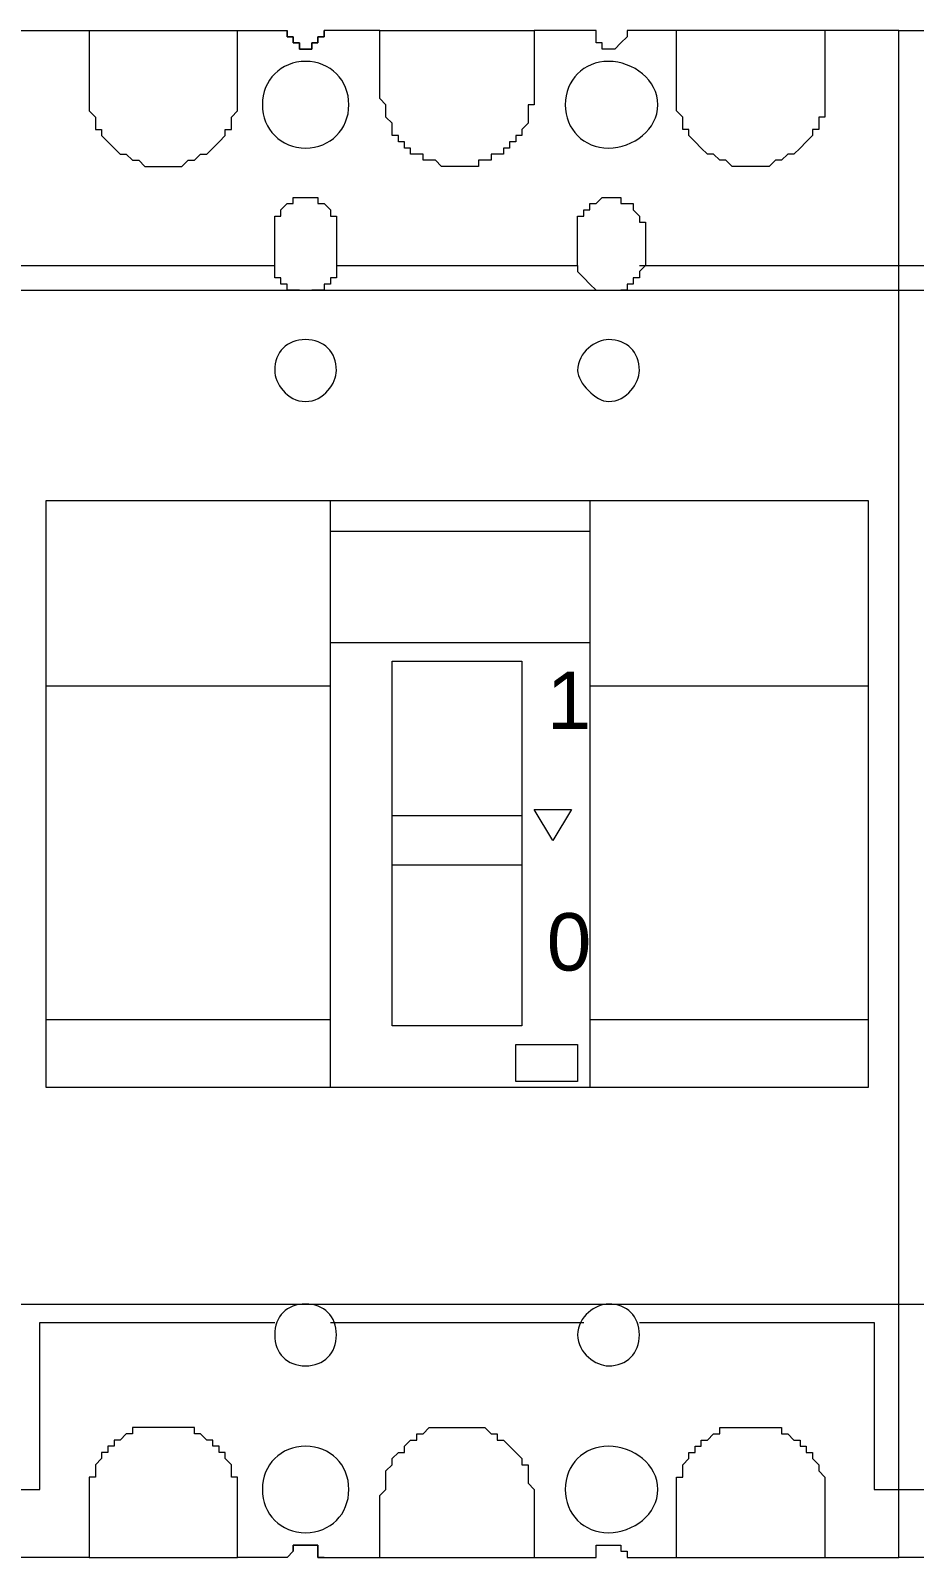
# Model space of a CAD drawing. Header units: millimetres. Extents: x 1004 to 59588, y 686 to 38112.
# Drawn here: x 17491.7 to 17575.8, y 2545.8 to 2691 of the extents above; entities that cross this region are included whole.
import ezdxf

# ---------------------------------------------------------------- set-up
doc = ezdxf.new("R2010")
doc.units = ezdxf.units.MM
doc.layers.add('PDF14_Geometry', color=7, linetype='Continuous')
doc.layers.add('PDF14_Text', color=7, linetype='Continuous')
doc.styles.add('PDF Arial', font='arial.ttf')

msp = doc.modelspace()

# ---------------------------------------------------------------- linework, layer by layer
at = {"layer": 'PDF14_Geometry', "lineweight": 0}
for points in [[(17490.26, 2691.05), (17497.32, 2691.05), (17497.32, 2690.46), (17497.32, 2689.87), (17497.32, 2689.28), (17497.32, 2688.7), (17497.32, 2688.11), (17497.32, 2687.52), (17497.32, 2686.93), (17497.32, 2686.34), (17497.32, 2685.75), (17497.32, 2685.17), (17497.32, 2684.58), (17497.32, 2683.99), (17497.32, 2683.4), (17497.9, 2682.81), (17497.9, 2682.23), (17497.9, 2681.64), (17498.49, 2681.64), (17498.49, 2681.05), (17499.08, 2680.46), (17499.67, 2679.87), (17500.26, 2679.28), (17500.84, 2679.28), (17501.43, 2678.7), (17502.02, 2678.7), (17502.61, 2678.11), (17503.2, 2678.11), (17503.79, 2678.11), (17504.37, 2678.11), (17504.96, 2678.11), (17505.55, 2678.11), (17506.14, 2678.11), (17506.73, 2678.7), (17507.32, 2678.7), (17507.9, 2679.28), (17508.49, 2679.28), (17509.08, 2679.87), (17509.67, 2680.46), (17510.26, 2681.05), (17510.26, 2681.64), (17510.84, 2681.64), (17510.84, 2682.23), (17510.84, 2682.81), (17511.43, 2683.4), (17511.43, 2683.99), (17511.43, 2684.58), (17511.43, 2685.17), (17511.43, 2685.75), (17511.43, 2686.34), (17511.43, 2686.93), (17511.43, 2687.52), (17511.43, 2688.11), (17511.43, 2688.7), (17511.43, 2689.28), (17511.43, 2689.87), (17511.43, 2690.46), (17511.43, 2691.05), (17516.14, 2691.05), (17516.14, 2690.46), (17516.73, 2690.46), (17516.73, 2689.87), (17517.32, 2689.87), (17517.32, 2689.28), (17517.9, 2689.28), (17518.49, 2689.28), (17518.49, 2689.87), (17519.08, 2689.87), (17519.08, 2690.46), (17519.67, 2690.46), (17519.67, 2691.05)], [(17497.32, 2691.05), (17497.32, 2691.05)], [(17497.32, 2691.05), (17497.32, 2691.05)], [(17497.32, 2691.05), (17497.32, 2691.05)], [(17497.32, 2691.05), (17511.43, 2691.05)], [(17511.43, 2691.05), (17511.43, 2691.05)], [(17511.43, 2691.05), (17511.43, 2691.05)], [(17511.43, 2691.05), (17511.43, 2691.05)], [(17549.67, 2668.7), (17574.37, 2668.7), (17574.37, 2691.05), (17567.32, 2691.05), (17553.2, 2691.05), (17548.49, 2691.05), (17548.49, 2690.46), (17547.9, 2689.87), (17547.32, 2689.28), (17546.73, 2689.28), (17546.14, 2689.28), (17546.14, 2689.87), (17545.55, 2689.87), (17545.55, 2690.46), (17545.55, 2691.05), (17539.67, 2691.05), (17539.67, 2690.46), (17539.67, 2689.87), (17539.67, 2689.28), (17539.67, 2688.7), (17539.67, 2688.11), (17539.67, 2687.52), (17539.67, 2686.93), (17539.67, 2686.34), (17539.67, 2685.75), (17539.67, 2685.17), (17539.67, 2684.58), (17539.67, 2683.99), (17539.08, 2683.99), (17539.08, 2683.4), (17539.08, 2682.81), (17539.08, 2682.23), (17538.49, 2681.64), (17538.49, 2681.05), (17537.9, 2681.05), (17537.9, 2680.46), (17537.32, 2680.46), (17537.32, 2679.87), (17536.73, 2679.87), (17536.73, 2679.28), (17536.14, 2679.28), (17535.55, 2679.28), (17535.55, 2678.7), (17534.96, 2678.7), (17534.37, 2678.7), (17534.37, 2678.11), (17533.79, 2678.11), (17533.2, 2678.11), (17532.61, 2678.11), (17532.02, 2678.11), (17531.43, 2678.11), (17530.84, 2678.11), (17530.26, 2678.7), (17529.67, 2678.7), (17529.08, 2678.7), (17529.08, 2679.28), (17528.49, 2679.28), (17527.9, 2679.28), (17527.9, 2679.87), (17527.32, 2679.87), (17527.32, 2680.46), (17526.73, 2680.46), (17526.73, 2681.05), (17526.14, 2681.05), (17526.14, 2681.64), (17526.14, 2682.23), (17525.55, 2682.81), (17525.55, 2683.4), (17525.55, 2683.99), (17524.96, 2684.58), (17524.96, 2685.17), (17524.96, 2685.75), (17524.96, 2686.34), (17524.96, 2686.93), (17524.96, 2687.52), (17524.96, 2688.11), (17524.96, 2688.7), (17524.96, 2689.28), (17524.96, 2689.87), (17524.96, 2690.46), (17524.96, 2691.05), (17519.67, 2691.05), (17519.67, 2690.46), (17519.08, 2690.46), (17519.08, 2689.87), (17518.49, 2689.87), (17518.49, 2689.28), (17517.9, 2689.28), (17517.32, 2689.28), (17517.32, 2689.87), (17516.73, 2689.87), (17516.73, 2690.46), (17516.14, 2690.46), (17516.14, 2691.05)], [(17516.14, 2691.05), (17516.14, 2691.05)], [(17516.14, 2691.05), (17516.14, 2691.05)], [(17519.67, 2691.05), (17519.67, 2691.05)], [(17519.67, 2691.05), (17519.67, 2691.05)], [(17524.96, 2691.05), (17524.96, 2691.05)], [(17524.96, 2691.05), (17524.96, 2691.05)], [(17524.96, 2691.05), (17524.96, 2691.05)], [(17524.96, 2691.05), (17539.67, 2691.05)], [(17539.67, 2691.05), (17539.67, 2691.05)], [(17539.67, 2691.05), (17539.67, 2691.05)], [(17539.67, 2691.05), (17539.67, 2691.05)], [(17548.49, 2691.05), (17548.49, 2690.46), (17547.9, 2689.87), (17547.32, 2689.28), (17546.73, 2689.28), (17546.14, 2689.28), (17546.14, 2689.87), (17545.55, 2689.87), (17545.55, 2690.46), (17545.55, 2691.05)], [(17545.55, 2691.05), (17545.55, 2691.05)], [(17545.55, 2691.05), (17545.55, 2691.05)], [(17548.49, 2691.05), (17548.49, 2691.05)], [(17548.49, 2691.05), (17548.49, 2691.05)], [(17549.67, 2568.11), (17572.02, 2568.11), (17572.02, 2552.23), (17574.37, 2552.23), (17574.37, 2668.7), (17574.37, 2691.05), (17580.84, 2691.05)], [(17567.32, 2691.05), (17567.32, 2690.46), (17567.32, 2689.87), (17567.32, 2689.28), (17567.32, 2688.7), (17567.32, 2688.11), (17567.32, 2687.52), (17567.32, 2686.93), (17567.32, 2686.34), (17567.32, 2685.75), (17567.32, 2685.17), (17567.32, 2684.58), (17567.32, 2683.99), (17567.32, 2683.4), (17567.32, 2682.81), (17566.73, 2682.81), (17566.73, 2682.23), (17566.73, 2681.64), (17566.14, 2681.64), (17566.14, 2681.05), (17565.55, 2680.46), (17564.96, 2679.87), (17564.37, 2679.28), (17563.79, 2679.28), (17563.2, 2678.7), (17562.61, 2678.7), (17562.02, 2678.11), (17561.43, 2678.11), (17560.84, 2678.11), (17560.26, 2678.11), (17559.67, 2678.11), (17559.08, 2678.11), (17558.49, 2678.11), (17557.9, 2678.7), (17557.32, 2678.7), (17556.73, 2679.28), (17556.14, 2679.28), (17555.55, 2679.87), (17554.96, 2680.46), (17554.37, 2681.05), (17554.37, 2681.64), (17553.79, 2681.64), (17553.79, 2682.23), (17553.79, 2682.81), (17553.2, 2683.4), (17553.2, 2683.99), (17553.2, 2684.58), (17553.2, 2685.17), (17553.2, 2685.75), (17553.2, 2686.34), (17553.2, 2686.93), (17553.2, 2687.52), (17553.2, 2688.11), (17553.2, 2688.7), (17553.2, 2689.28), (17553.2, 2689.87), (17553.2, 2690.46), (17553.2, 2691.05)], [(17553.2, 2691.05), (17553.2, 2691.05)], [(17553.2, 2691.05), (17553.2, 2691.05)], [(17553.2, 2691.05), (17553.2, 2691.05)], [(17567.32, 2691.05), (17567.32, 2691.05)], [(17567.32, 2691.05), (17567.32, 2691.05)], [(17567.32, 2691.05), (17567.32, 2691.05)], [(17497.32, 2690.46), (17497.32, 2690.46)], [(17497.32, 2690.46), (17497.32, 2690.46)], [(17497.32, 2690.46), (17497.32, 2690.46)], [(17497.32, 2689.87), (17497.32, 2689.87)], [(17497.32, 2689.87), (17497.32, 2689.87)], [(17511.43, 2690.46), (17511.43, 2690.46)], [(17511.43, 2690.46), (17511.43, 2690.46)], [(17511.43, 2690.46), (17511.43, 2690.46)], [(17511.43, 2689.87), (17511.43, 2689.87)], [(17511.43, 2689.87), (17511.43, 2689.87)], [(17516.14, 2690.46), (17516.14, 2690.46)], [(17516.14, 2690.46), (17516.14, 2690.46)], [(17516.73, 2690.46), (17516.73, 2690.46)], [(17516.73, 2690.46), (17516.73, 2690.46)], [(17516.73, 2689.87), (17516.73, 2689.87)], [(17516.73, 2689.87), (17516.73, 2689.87)], [(17516.73, 2689.87), (17516.73, 2689.87)], [(17516.73, 2689.87), (17516.73, 2689.87)], [(17516.73, 2689.87), (17516.73, 2689.87)], [(17516.73, 2689.87), (17516.73, 2689.87)], [(17519.08, 2690.46), (17519.08, 2690.46)], [(17519.08, 2690.46), (17519.08, 2690.46)], [(17519.08, 2690.46), (17519.08, 2690.46)], [(17519.08, 2690.46), (17519.08, 2690.46)], [(17519.08, 2689.87), (17519.08, 2689.87)], [(17519.08, 2689.87), (17519.08, 2689.87)], [(17519.08, 2689.87), (17519.08, 2689.87)], [(17519.08, 2689.87), (17519.08, 2689.87)], [(17519.08, 2689.87), (17519.08, 2689.87)], [(17519.08, 2689.87), (17519.08, 2689.87)], [(17524.96, 2690.46), (17524.96, 2690.46)], [(17524.96, 2690.46), (17524.96, 2690.46)], [(17524.96, 2690.46), (17524.96, 2690.46)], [(17524.96, 2689.87), (17524.96, 2689.87)], [(17524.96, 2689.87), (17524.96, 2689.87)], [(17539.67, 2690.46), (17539.67, 2690.46)], [(17539.67, 2690.46), (17539.67, 2690.46)], [(17539.67, 2690.46), (17539.67, 2690.46)], [(17539.67, 2689.87), (17539.67, 2689.87)], [(17539.67, 2689.87), (17539.67, 2689.87)], [(17545.55, 2690.46), (17545.55, 2690.46)], [(17545.55, 2690.46), (17545.55, 2690.46)], [(17545.55, 2690.46), (17545.55, 2690.46)], [(17545.55, 2690.46), (17545.55, 2690.46)], [(17545.55, 2690.46), (17545.55, 2690.46)], [(17545.55, 2690.46), (17545.55, 2690.46)], [(17545.55, 2689.87), (17545.55, 2689.87)], [(17545.55, 2689.87), (17545.55, 2689.87)], [(17545.55, 2689.87), (17545.55, 2689.87)], [(17545.55, 2689.87), (17545.55, 2689.87)], [(17546.14, 2689.87), (17546.14, 2689.87)], [(17546.14, 2689.87), (17546.14, 2689.87)], [(17547.9, 2689.87), (17547.9, 2689.87)], [(17547.9, 2689.87), (17547.9, 2689.87)], [(17547.9, 2689.87), (17547.9, 2689.87)], [(17547.9, 2689.87), (17547.9, 2689.87)], [(17547.9, 2689.87), (17547.9, 2689.87)], [(17547.9, 2689.87), (17547.9, 2689.87)], [(17547.9, 2689.87), (17547.9, 2689.87)], [(17547.9, 2689.87), (17547.9, 2689.87)], [(17548.49, 2690.46), (17548.49, 2690.46)], [(17548.49, 2690.46), (17548.49, 2690.46)], [(17548.49, 2690.46), (17548.49, 2690.46)], [(17548.49, 2690.46), (17548.49, 2690.46)], [(17548.49, 2690.46), (17548.49, 2690.46)], [(17548.49, 2690.46), (17548.49, 2690.46)], [(17553.2, 2690.46), (17553.2, 2690.46)], [(17553.2, 2690.46), (17553.2, 2690.46)], [(17553.2, 2690.46), (17553.2, 2690.46)], [(17553.2, 2689.87), (17553.2, 2689.87)], [(17553.2, 2689.87), (17553.2, 2689.87)], [(17567.32, 2690.46), (17567.32, 2690.46)], [(17567.32, 2690.46), (17567.32, 2690.46)], [(17567.32, 2690.46), (17567.32, 2690.46)], [(17567.32, 2689.87), (17567.32, 2689.87)], [(17567.32, 2689.87), (17567.32, 2689.87)], [(17517.32, 2689.28), (17517.32, 2689.28)], [(17517.32, 2689.28), (17517.32, 2689.28)], [(17517.32, 2689.28), (17517.32, 2689.28)], [(17517.32, 2689.28), (17517.32, 2689.28)], [(17517.32, 2689.28), (17517.32, 2689.28)], [(17517.32, 2689.28), (17517.32, 2689.28)], [(17517.9, 2689.28), (17517.9, 2689.28)], [(17517.9, 2689.28), (17517.9, 2689.28)], [(17517.9, 2689.28), (17517.9, 2689.28)], [(17517.9, 2689.28), (17517.9, 2689.28)], [(17518.49, 2689.28), (17518.49, 2689.28)], [(17518.49, 2689.28), (17518.49, 2689.28)], [(17518.49, 2689.28), (17518.49, 2689.28)], [(17518.49, 2689.28), (17518.49, 2689.28)], [(17518.49, 2689.28), (17518.49, 2689.28)], [(17518.49, 2689.28), (17518.49, 2689.28)], [(17546.14, 2689.28), (17546.14, 2689.28)], [(17546.14, 2689.28), (17546.14, 2689.28)], [(17546.14, 2689.28), (17546.14, 2689.28)], [(17546.14, 2689.28), (17546.14, 2689.28)], [(17546.73, 2689.28), (17546.73, 2689.28)], [(17546.73, 2689.28), (17546.73, 2689.28)], [(17546.73, 2689.28), (17546.73, 2689.28)], [(17546.73, 2689.28), (17546.73, 2689.28)], [(17547.32, 2689.28), (17547.32, 2689.28)], [(17547.32, 2689.28), (17547.32, 2689.28)], [(17547.32, 2689.28), (17547.32, 2689.28)], [(17547.32, 2689.28), (17547.32, 2689.28)], [(17547.32, 2689.28), (17547.32, 2689.28)], [(17547.32, 2689.28), (17547.32, 2689.28)], [(17547.32, 2689.28), (17547.32, 2689.28)], [(17547.32, 2689.28), (17547.32, 2689.28)], [(17497.32, 2686.34), (17497.32, 2686.34)], [(17497.32, 2686.34), (17497.32, 2686.34)], [(17497.32, 2685.75), (17497.32, 2685.75)], [(17497.32, 2685.75), (17497.32, 2685.75)], [(17497.32, 2685.75), (17497.32, 2685.75)], [(17497.32, 2685.75), (17497.32, 2685.75)], [(17497.32, 2685.17), (17497.32, 2685.17)], [(17497.32, 2685.17), (17497.32, 2685.17)], [(17497.32, 2685.17), (17497.32, 2685.17)], [(17511.43, 2686.34), (17511.43, 2686.34)], [(17511.43, 2686.34), (17511.43, 2686.34)], [(17511.43, 2685.75), (17511.43, 2685.75)], [(17511.43, 2685.75), (17511.43, 2685.75)], [(17511.43, 2685.75), (17511.43, 2685.75)], [(17511.43, 2685.75), (17511.43, 2685.75)], [(17511.43, 2685.17), (17511.43, 2685.17)], [(17511.43, 2685.17), (17511.43, 2685.17)], [(17511.43, 2685.17), (17511.43, 2685.17)], [(17524.96, 2686.34), (17524.96, 2686.34)], [(17524.96, 2686.34), (17524.96, 2686.34)], [(17524.96, 2685.75), (17524.96, 2685.75)], [(17524.96, 2685.75), (17524.96, 2685.75)], [(17524.96, 2685.75), (17524.96, 2685.75)], [(17524.96, 2685.75), (17524.96, 2685.75)], [(17524.96, 2685.17), (17524.96, 2685.17)], [(17524.96, 2685.17), (17524.96, 2685.17)], [(17524.96, 2685.17), (17524.96, 2685.17)], [(17539.67, 2686.34), (17539.67, 2686.34)], [(17539.67, 2686.34), (17539.67, 2686.34)], [(17539.67, 2685.75), (17539.67, 2685.75)], [(17539.67, 2685.75), (17539.67, 2685.75)], [(17539.67, 2685.75), (17539.67, 2685.75)], [(17539.67, 2685.75), (17539.67, 2685.75)], [(17539.67, 2685.17), (17539.67, 2685.17)], [(17539.67, 2685.17), (17539.67, 2685.17)], [(17539.67, 2685.17), (17539.67, 2685.17)], [(17553.2, 2686.34), (17553.2, 2686.34)], [(17553.2, 2686.34), (17553.2, 2686.34)], [(17553.2, 2685.75), (17553.2, 2685.75)], [(17553.2, 2685.75), (17553.2, 2685.75)], [(17553.2, 2685.75), (17553.2, 2685.75)], [(17553.2, 2685.75), (17553.2, 2685.75)], [(17553.2, 2685.17), (17553.2, 2685.17)], [(17553.2, 2685.17), (17553.2, 2685.17)], [(17553.2, 2685.17), (17553.2, 2685.17)], [(17567.32, 2686.34), (17567.32, 2686.34)], [(17567.32, 2686.34), (17567.32, 2686.34)], [(17567.32, 2685.75), (17567.32, 2685.75)], [(17567.32, 2685.75), (17567.32, 2685.75)], [(17567.32, 2685.75), (17567.32, 2685.75)], [(17567.32, 2685.75), (17567.32, 2685.75)], [(17567.32, 2685.17), (17567.32, 2685.17)], [(17567.32, 2685.17), (17567.32, 2685.17)], [(17567.32, 2685.17), (17567.32, 2685.17)], [(17497.32, 2683.99), (17497.32, 2683.99)], [(17511.43, 2683.99), (17511.43, 2683.99)], [(17525.55, 2683.99), (17525.55, 2683.99)], [(17553.2, 2683.99), (17553.2, 2683.99)], [(17567.32, 2683.99), (17567.32, 2683.99)], [(17497.32, 2683.4), (17497.32, 2683.4)], [(17497.9, 2682.81), (17497.9, 2682.81)], [(17510.84, 2682.81), (17510.84, 2682.81)], [(17511.43, 2683.4), (17511.43, 2683.4)], [(17525.55, 2683.4), (17525.55, 2683.4)], [(17525.55, 2682.81), (17525.55, 2682.81)], [(17539.08, 2683.4), (17539.08, 2683.4)], [(17539.08, 2682.81), (17539.08, 2682.81)], [(17553.2, 2683.4), (17553.2, 2683.4)], [(17553.79, 2682.81), (17553.79, 2682.81)], [(17567.32, 2683.4), (17567.32, 2683.4)], [(17498.49, 2681.05), (17498.49, 2681.05)], [(17510.26, 2681.05), (17510.26, 2681.05)], [(17526.14, 2681.64), (17526.14, 2681.64)], [(17538.49, 2681.64), (17538.49, 2681.64)], [(17554.37, 2681.05), (17554.37, 2681.05)], [(17566.14, 2681.05), (17566.14, 2681.05)], [(17499.08, 2680.46), (17499.08, 2680.46)], [(17499.08, 2680.46), (17499.08, 2680.46)], [(17499.67, 2679.87), (17499.67, 2679.87)], [(17500.26, 2679.28), (17500.26, 2679.28)], [(17500.84, 2679.28), (17500.84, 2679.28)], [(17507.9, 2679.28), (17507.9, 2679.28)], [(17508.49, 2679.28), (17508.49, 2679.28)], [(17509.08, 2679.87), (17509.08, 2679.87)], [(17509.67, 2680.46), (17509.67, 2680.46)], [(17509.67, 2680.46), (17509.67, 2680.46)], [(17527.32, 2680.46), (17527.32, 2680.46)], [(17528.49, 2679.28), (17528.49, 2679.28)], [(17536.14, 2679.28), (17536.14, 2679.28)], [(17537.9, 2680.46), (17537.9, 2680.46)], [(17554.96, 2680.46), (17554.96, 2680.46)], [(17554.96, 2680.46), (17554.96, 2680.46)], [(17555.55, 2679.87), (17555.55, 2679.87)], [(17556.14, 2679.28), (17556.14, 2679.28)], [(17556.73, 2679.28), (17556.73, 2679.28)], [(17563.79, 2679.28), (17563.79, 2679.28)], [(17564.37, 2679.28), (17564.37, 2679.28)], [(17564.96, 2679.87), (17564.96, 2679.87)], [(17565.55, 2680.46), (17565.55, 2680.46)], [(17565.55, 2680.46), (17565.55, 2680.46)], [(17501.43, 2678.7), (17501.43, 2678.7)], [(17502.02, 2678.7), (17502.02, 2678.7)], [(17503.2, 2678.11), (17503.2, 2678.11)], [(17503.79, 2678.11), (17503.79, 2678.11)], [(17504.96, 2678.11), (17504.96, 2678.11)], [(17506.14, 2678.11), (17506.14, 2678.11)], [(17506.73, 2678.7), (17506.73, 2678.7)], [(17507.32, 2678.7), (17507.32, 2678.7)], [(17529.67, 2678.7), (17529.67, 2678.7)], [(17530.84, 2678.11), (17530.84, 2678.11)], [(17531.43, 2678.11), (17531.43, 2678.11)], [(17532.61, 2678.11), (17532.61, 2678.11)], [(17533.2, 2678.11), (17533.2, 2678.11)], [(17534.96, 2678.7), (17534.96, 2678.7)], [(17557.32, 2678.7), (17557.32, 2678.7)], [(17557.9, 2678.7), (17557.9, 2678.7)], [(17559.08, 2678.11), (17559.08, 2678.11)], [(17559.67, 2678.11), (17559.67, 2678.11)], [(17560.84, 2678.11), (17560.84, 2678.11)], [(17562.02, 2678.11), (17562.02, 2678.11)], [(17562.61, 2678.7), (17562.61, 2678.7)], [(17563.2, 2678.7), (17563.2, 2678.7)], [(17490.26, 2666.34), (17517.32, 2666.34), (17516.73, 2666.34), (17516.14, 2666.34), (17516.14, 2666.93), (17515.55, 2666.93), (17515.55, 2667.52), (17514.96, 2667.52), (17514.96, 2668.11), (17514.96, 2668.7), (17514.96, 2669.28), (17514.96, 2669.87), (17514.96, 2670.46), (17514.96, 2671.05), (17514.96, 2671.64), (17514.96, 2672.23), (17514.96, 2672.81), (17514.96, 2673.4), (17515.55, 2673.4), (17515.55, 2673.99), (17516.14, 2674.58), (17516.73, 2674.58), (17516.73, 2675.17), (17517.32, 2675.17), (17517.9, 2675.17), (17518.49, 2675.17), (17519.08, 2675.17), (17519.08, 2674.58), (17519.67, 2674.58), (17520.26, 2673.99), (17520.26, 2673.4), (17520.84, 2673.4), (17520.84, 2672.81), (17520.84, 2672.23), (17520.84, 2671.64), (17520.84, 2671.05), (17520.84, 2670.46), (17520.84, 2669.87), (17520.84, 2669.28), (17520.84, 2668.7), (17543.79, 2668.7), (17543.79, 2668.11), (17544.37, 2667.52), (17544.96, 2666.93), (17545.55, 2666.34), (17546.14, 2666.34)], [(17517.32, 2675.17), (17517.32, 2675.17)], [(17518.49, 2675.17), (17518.49, 2675.17)], [(17543.79, 2668.7), (17543.79, 2669.28), (17543.79, 2669.87), (17543.79, 2670.46), (17543.79, 2671.05), (17543.79, 2671.64), (17543.79, 2672.23), (17543.79, 2672.81), (17543.79, 2673.4), (17544.37, 2673.4), (17544.37, 2673.99), (17544.96, 2673.99), (17544.96, 2674.58), (17545.55, 2674.58), (17546.14, 2675.17), (17546.73, 2675.17), (17547.32, 2675.17), (17547.9, 2675.17), (17547.9, 2674.58), (17548.49, 2674.58), (17549.08, 2674.58), (17549.08, 2673.99), (17549.67, 2673.4), (17549.67, 2672.81), (17550.26, 2672.81), (17550.26, 2672.23), (17550.26, 2671.64), (17550.26, 2671.05), (17550.26, 2670.46), (17550.26, 2669.87), (17550.26, 2669.28), (17550.26, 2668.7), (17549.67, 2668.11), (17549.67, 2667.52), (17549.08, 2667.52), (17549.08, 2666.93), (17548.49, 2666.93), (17548.49, 2666.34), (17547.9, 2666.34), (17574.37, 2666.34), (17600.84, 2666.34)], [(17546.14, 2675.17), (17546.14, 2675.17)], [(17546.73, 2675.17), (17546.73, 2675.17)], [(17547.32, 2675.17), (17547.32, 2675.17)], [(17515.55, 2673.99), (17515.55, 2673.99)], [(17516.14, 2674.58), (17516.14, 2674.58)], [(17516.14, 2674.58), (17516.14, 2674.58)], [(17519.67, 2674.58), (17519.67, 2674.58)], [(17519.67, 2674.58), (17519.67, 2674.58)], [(17520.26, 2673.99), (17520.26, 2673.99)], [(17544.96, 2674.58), (17544.96, 2674.58)], [(17545.55, 2674.58), (17545.55, 2674.58)], [(17548.49, 2674.58), (17548.49, 2674.58)], [(17549.08, 2673.99), (17549.08, 2673.99)], [(17514.96, 2673.4), (17514.96, 2673.4)], [(17514.96, 2672.81), (17514.96, 2672.81)], [(17520.84, 2673.4), (17520.84, 2673.4)], [(17520.84, 2672.81), (17520.84, 2672.81)], [(17543.79, 2672.81), (17543.79, 2672.81)], [(17544.37, 2673.4), (17544.37, 2673.4)], [(17549.67, 2673.4), (17549.67, 2673.4)], [(17549.67, 2673.4), (17549.67, 2673.4)], [(17514.96, 2671.64), (17514.96, 2671.64)], [(17514.96, 2671.64), (17514.96, 2671.64)], [(17514.96, 2671.64), (17514.96, 2671.64)], [(17514.96, 2671.64), (17514.96, 2671.64)], [(17514.96, 2671.64), (17514.96, 2671.64)], [(17514.96, 2671.64), (17514.96, 2671.64)], [(17514.96, 2671.05), (17514.96, 2671.05)], [(17520.84, 2671.64), (17520.84, 2671.64)], [(17520.84, 2671.64), (17520.84, 2671.64)], [(17520.84, 2671.64), (17520.84, 2671.64)], [(17520.84, 2671.64), (17520.84, 2671.64)], [(17520.84, 2671.64), (17520.84, 2671.64)], [(17520.84, 2671.64), (17520.84, 2671.64)], [(17520.84, 2671.05), (17520.84, 2671.05)], [(17543.79, 2671.64), (17543.79, 2671.64)], [(17543.79, 2671.64), (17543.79, 2671.64)], [(17543.79, 2671.64), (17543.79, 2671.64)], [(17543.79, 2671.64), (17543.79, 2671.64)], [(17543.79, 2671.64), (17543.79, 2671.64)], [(17543.79, 2671.64), (17543.79, 2671.64)], [(17543.79, 2671.05), (17543.79, 2671.05)], [(17550.26, 2671.64), (17550.26, 2671.64)], [(17550.26, 2671.64), (17550.26, 2671.64)], [(17550.26, 2671.64), (17550.26, 2671.64)], [(17550.26, 2671.64), (17550.26, 2671.64)], [(17550.26, 2671.64), (17550.26, 2671.64)], [(17550.26, 2671.64), (17550.26, 2671.64)], [(17550.26, 2671.05), (17550.26, 2671.05)], [(17514.96, 2669.87), (17514.96, 2669.87)], [(17514.96, 2669.87), (17514.96, 2669.87)], [(17514.96, 2669.28), (17514.96, 2669.28)], [(17514.96, 2669.28), (17514.96, 2669.28)], [(17514.96, 2669.28), (17514.96, 2669.28)], [(17514.96, 2669.28), (17514.96, 2669.28)], [(17514.96, 2669.28), (17514.96, 2669.28)], [(17520.84, 2669.87), (17520.84, 2669.87)], [(17520.84, 2669.87), (17520.84, 2669.87)], [(17520.84, 2669.28), (17520.84, 2669.28)], [(17520.84, 2669.28), (17520.84, 2669.28)], [(17520.84, 2669.28), (17520.84, 2669.28)], [(17520.84, 2669.28), (17520.84, 2669.28)], [(17520.84, 2669.28), (17520.84, 2669.28)], [(17543.79, 2669.87), (17543.79, 2669.87)], [(17543.79, 2669.87), (17543.79, 2669.87)], [(17543.79, 2669.28), (17543.79, 2669.28)], [(17543.79, 2669.28), (17543.79, 2669.28)], [(17543.79, 2669.28), (17543.79, 2669.28)], [(17543.79, 2669.28), (17543.79, 2669.28)], [(17543.79, 2669.28), (17543.79, 2669.28)], [(17550.26, 2669.87), (17550.26, 2669.87)], [(17550.26, 2669.87), (17550.26, 2669.87)], [(17550.26, 2669.28), (17550.26, 2669.28)], [(17550.26, 2669.28), (17550.26, 2669.28)], [(17550.26, 2669.28), (17550.26, 2669.28)], [(17550.26, 2669.28), (17550.26, 2669.28)], [(17550.26, 2669.28), (17550.26, 2669.28)], [(17490.26, 2668.7), (17514.96, 2668.7)], [(17514.96, 2668.7), (17514.96, 2668.7)], [(17514.96, 2668.11), (17514.96, 2668.11)], [(17520.84, 2668.7), (17520.84, 2668.11), (17520.84, 2667.52), (17520.26, 2667.52), (17520.26, 2666.93), (17519.67, 2666.93), (17519.67, 2666.34), (17519.08, 2666.34), (17518.49, 2666.34), (17546.14, 2666.34), (17546.73, 2666.34), (17547.32, 2666.34), (17547.9, 2666.34)], [(17520.84, 2668.7), (17520.84, 2668.7)], [(17520.84, 2668.11), (17520.84, 2668.11)], [(17543.79, 2668.7), (17543.79, 2668.7)], [(17543.79, 2668.11), (17543.79, 2668.11)], [(17549.67, 2668.11), (17549.67, 2668.11)], [(17550.26, 2668.7), (17550.26, 2668.7)], [(17580.84, 2545.75), (17574.37, 2545.75), (17574.37, 2552.23), (17574.37, 2668.7), (17598.49, 2668.7)], [(17515.55, 2667.52), (17515.55, 2667.52)], [(17516.14, 2666.93), (17516.14, 2666.93)], [(17516.73, 2666.34), (17516.73, 2666.34)], [(17517.32, 2666.34), (17517.9, 2666.34), (17518.49, 2666.34)], [(17517.32, 2666.34), (17517.32, 2666.34)], [(17518.49, 2666.34), (17518.49, 2666.34)], [(17519.08, 2666.34), (17519.08, 2666.34)], [(17519.67, 2666.93), (17519.67, 2666.93)], [(17520.26, 2667.52), (17520.26, 2667.52)], [(17544.37, 2667.52), (17544.37, 2667.52)], [(17544.37, 2667.52), (17544.37, 2667.52)], [(17544.96, 2666.93), (17544.96, 2666.93)], [(17544.96, 2666.93), (17544.96, 2666.93)], [(17545.55, 2666.34), (17545.55, 2666.34)], [(17546.14, 2666.34), (17546.14, 2666.34)], [(17546.73, 2666.34), (17546.73, 2666.34)], [(17547.32, 2666.34), (17547.32, 2666.34)], [(17547.9, 2666.34), (17547.9, 2666.34)], [(17549.08, 2666.93), (17549.08, 2666.93)], [(17549.67, 2667.52), (17549.67, 2667.52)], [(17520.26, 2590.46), (17520.26, 2646.34), (17544.96, 2646.34), (17544.96, 2590.46)], [(17520.26, 2643.4), (17544.96, 2643.4)], [(17520.26, 2632.81), (17544.96, 2632.81)], [(17493.2, 2628.7), (17520.26, 2628.7)], [(17544.96, 2628.7), (17571.43, 2628.7)], [(17493.2, 2596.93), (17520.26, 2596.93)], [(17544.96, 2596.93), (17571.43, 2596.93)], [(17406.73, 2569.87), (17490.26, 2569.87), (17574.37, 2569.87), (17657.9, 2569.87), (17742.02, 2569.87), (17825.55, 2569.87), (17909.67, 2569.87), (17993.2, 2569.87), (18077.32, 2569.87)], [(17490.26, 2552.23), (17492.61, 2552.23), (17492.61, 2568.11), (17514.96, 2568.11)], [(17520.26, 2568.11), (17544.37, 2568.11)], [(17519.67, 2545.75), (17519.08, 2545.75), (17519.08, 2546.34), (17519.08, 2546.93), (17518.49, 2546.93), (17517.9, 2546.93), (17517.32, 2546.93), (17516.73, 2546.93), (17516.73, 2546.34), (17516.14, 2545.75), (17511.43, 2545.75), (17511.43, 2546.34), (17511.43, 2546.93), (17511.43, 2547.52), (17511.43, 2548.11), (17511.43, 2548.7), (17511.43, 2549.28), (17511.43, 2549.87), (17511.43, 2550.46), (17511.43, 2551.05), (17511.43, 2551.64), (17511.43, 2552.23), (17511.43, 2552.81), (17511.43, 2553.4), (17510.84, 2553.4), (17510.84, 2553.99), (17510.84, 2554.58), (17510.26, 2555.17), (17510.26, 2555.75), (17509.67, 2555.75), (17509.67, 2556.34), (17509.08, 2556.34), (17509.08, 2556.93), (17508.49, 2556.93), (17507.9, 2557.52), (17507.32, 2557.52), (17507.32, 2558.11), (17506.73, 2558.11), (17506.14, 2558.11), (17505.55, 2558.11), (17504.96, 2558.11), (17504.37, 2558.11), (17503.79, 2558.11), (17503.2, 2558.11), (17502.61, 2558.11), (17502.02, 2558.11), (17501.43, 2558.11), (17501.43, 2557.52), (17500.84, 2557.52), (17500.26, 2556.93), (17499.67, 2556.93), (17499.67, 2556.34), (17499.08, 2556.34), (17499.08, 2555.75), (17498.49, 2555.75), (17498.49, 2555.17), (17497.9, 2554.58), (17497.9, 2553.99), (17497.9, 2553.4), (17497.32, 2553.4), (17497.32, 2552.81), (17497.32, 2552.23), (17497.32, 2551.64), (17497.32, 2551.05), (17497.32, 2550.46), (17497.32, 2549.87), (17497.32, 2549.28), (17497.32, 2548.7), (17497.32, 2548.11), (17497.32, 2547.52), (17497.32, 2546.93), (17497.32, 2546.34), (17497.32, 2545.75), (17490.26, 2545.75)], [(17500.84, 2557.52), (17500.84, 2557.52)], [(17502.02, 2558.11), (17502.02, 2558.11)], [(17503.2, 2558.11), (17503.2, 2558.11)], [(17503.79, 2558.11), (17503.79, 2558.11)], [(17504.96, 2558.11), (17504.96, 2558.11)], [(17506.14, 2558.11), (17506.14, 2558.11)], [(17506.73, 2558.11), (17506.73, 2558.11)], [(17507.9, 2557.52), (17507.9, 2557.52)], [(17516.14, 2545.75), (17516.73, 2546.34), (17516.73, 2546.93), (17517.32, 2546.93), (17517.9, 2546.93), (17518.49, 2546.93), (17519.08, 2546.93), (17519.08, 2546.34), (17519.08, 2545.75), (17519.67, 2545.75), (17524.96, 2545.75), (17524.96, 2546.34), (17524.96, 2546.93), (17524.96, 2547.52), (17524.96, 2548.11), (17524.96, 2548.7), (17524.96, 2549.28), (17524.96, 2549.87), (17524.96, 2550.46), (17524.96, 2551.05), (17524.96, 2551.64), (17525.55, 2552.23), (17525.55, 2552.81), (17525.55, 2553.4), (17525.55, 2553.99), (17526.14, 2554.58), (17526.14, 2555.17), (17526.73, 2555.75), (17527.32, 2555.75), (17527.32, 2556.34), (17527.9, 2556.93), (17528.49, 2556.93), (17528.49, 2557.52), (17529.08, 2557.52), (17529.67, 2558.11), (17530.26, 2558.11), (17530.84, 2558.11), (17531.43, 2558.11), (17532.02, 2558.11), (17532.61, 2558.11), (17533.2, 2558.11), (17533.79, 2558.11), (17534.37, 2558.11), (17534.96, 2558.11), (17535.55, 2557.52), (17536.14, 2557.52), (17536.14, 2556.93), (17536.73, 2556.93), (17537.32, 2556.34), (17537.9, 2555.75), (17538.49, 2555.17), (17538.49, 2554.58), (17539.08, 2554.58), (17539.08, 2553.99), (17539.08, 2553.4), (17539.08, 2552.81), (17539.67, 2552.23), (17539.67, 2551.64), (17539.67, 2551.05), (17539.67, 2550.46), (17539.67, 2549.87), (17539.67, 2549.28), (17539.67, 2548.7), (17539.67, 2548.11), (17539.67, 2547.52), (17539.67, 2546.93), (17539.67, 2546.34), (17539.67, 2545.75), (17545.55, 2545.75), (17545.55, 2546.34), (17545.55, 2546.93), (17546.14, 2546.93), (17546.73, 2546.93), (17547.32, 2546.93), (17547.9, 2546.93), (17547.9, 2546.34), (17548.49, 2546.34), (17548.49, 2545.75), (17553.2, 2545.75), (17553.2, 2546.34), (17553.2, 2546.93), (17553.2, 2547.52), (17553.2, 2548.11), (17553.2, 2548.7), (17553.2, 2549.28), (17553.2, 2549.87), (17553.2, 2550.46), (17553.2, 2551.05), (17553.2, 2551.64), (17553.2, 2552.23), (17553.2, 2552.81), (17553.2, 2553.4), (17553.79, 2553.4), (17553.79, 2553.99), (17553.79, 2554.58), (17554.37, 2555.17), (17554.37, 2555.75), (17554.96, 2555.75), (17554.96, 2556.34), (17555.55, 2556.34), (17555.55, 2556.93), (17556.14, 2556.93), (17556.73, 2557.52), (17557.32, 2557.52), (17557.32, 2558.11), (17557.9, 2558.11), (17558.49, 2558.11), (17559.08, 2558.11), (17559.67, 2558.11), (17560.26, 2558.11), (17560.84, 2558.11), (17561.43, 2558.11), (17562.02, 2558.11), (17562.61, 2558.11), (17563.2, 2558.11), (17563.2, 2557.52), (17563.79, 2557.52), (17564.37, 2556.93), (17564.96, 2556.93), (17564.96, 2556.34), (17565.55, 2556.34), (17565.55, 2555.75), (17566.14, 2555.75), (17566.14, 2555.17), (17566.73, 2554.58), (17566.73, 2553.99), (17567.32, 2553.4), (17567.32, 2552.81), (17567.32, 2552.23), (17567.32, 2551.64), (17567.32, 2551.05), (17567.32, 2550.46), (17567.32, 2549.87), (17567.32, 2549.28), (17567.32, 2548.7), (17567.32, 2548.11), (17567.32, 2547.52), (17567.32, 2546.93), (17567.32, 2546.34), (17567.32, 2545.75), (17574.37, 2545.75), (17574.37, 2552.23), (17576.73, 2552.23)], [(17529.08, 2557.52), (17529.08, 2557.52)], [(17529.67, 2558.11), (17529.67, 2558.11)], [(17530.84, 2558.11), (17530.84, 2558.11)], [(17531.43, 2558.11), (17531.43, 2558.11)], [(17532.61, 2558.11), (17532.61, 2558.11)], [(17533.2, 2558.11), (17533.2, 2558.11)], [(17534.37, 2558.11), (17534.37, 2558.11)], [(17534.96, 2558.11), (17534.96, 2558.11)], [(17535.55, 2557.52), (17535.55, 2557.52)], [(17556.73, 2557.52), (17556.73, 2557.52)], [(17557.9, 2558.11), (17557.9, 2558.11)], [(17559.08, 2558.11), (17559.08, 2558.11)], [(17559.67, 2558.11), (17559.67, 2558.11)], [(17560.84, 2558.11), (17560.84, 2558.11)], [(17562.02, 2558.11), (17562.02, 2558.11)], [(17562.61, 2558.11), (17562.61, 2558.11)], [(17563.79, 2557.52), (17563.79, 2557.52)], [(17499.08, 2555.75), (17499.08, 2555.75)], [(17500.26, 2556.93), (17500.26, 2556.93)], [(17508.49, 2556.93), (17508.49, 2556.93)], [(17509.67, 2555.75), (17509.67, 2555.75)], [(17526.73, 2555.75), (17526.73, 2555.75)], [(17527.32, 2556.34), (17527.32, 2556.34)], [(17527.9, 2556.93), (17527.9, 2556.93)], [(17536.73, 2556.93), (17536.73, 2556.93)], [(17537.32, 2556.34), (17537.32, 2556.34)], [(17537.9, 2555.75), (17537.9, 2555.75)], [(17537.9, 2555.75), (17537.9, 2555.75)], [(17554.96, 2555.75), (17554.96, 2555.75)], [(17556.14, 2556.93), (17556.14, 2556.93)], [(17564.37, 2556.93), (17564.37, 2556.93)], [(17565.55, 2555.75), (17565.55, 2555.75)], [(17497.9, 2554.58), (17497.9, 2554.58)], [(17498.49, 2555.17), (17498.49, 2555.17)], [(17510.26, 2555.17), (17510.26, 2555.17)], [(17510.84, 2554.58), (17510.84, 2554.58)], [(17526.14, 2555.17), (17526.14, 2555.17)], [(17526.14, 2554.58), (17526.14, 2554.58)], [(17538.49, 2555.17), (17538.49, 2555.17)], [(17553.79, 2554.58), (17553.79, 2554.58)], [(17554.37, 2555.17), (17554.37, 2555.17)], [(17566.14, 2555.17), (17566.14, 2555.17)], [(17566.73, 2554.58), (17566.73, 2554.58)], [(17525.55, 2553.4), (17525.55, 2553.4)], [(17539.08, 2553.4), (17539.08, 2553.4)], [(17567.32, 2553.4), (17567.32, 2553.4)], [(17497.32, 2552.81), (17497.32, 2552.81)], [(17497.32, 2551.64), (17497.32, 2551.64)], [(17511.43, 2552.81), (17511.43, 2552.81)], [(17511.43, 2551.64), (17511.43, 2551.64)], [(17524.96, 2551.64), (17524.96, 2551.64)], [(17525.55, 2552.81), (17525.55, 2552.81)], [(17539.08, 2552.81), (17539.08, 2552.81)], [(17539.67, 2551.64), (17539.67, 2551.64)], [(17553.2, 2552.81), (17553.2, 2552.81)], [(17553.2, 2551.64), (17553.2, 2551.64)], [(17567.32, 2552.81), (17567.32, 2552.81)], [(17567.32, 2551.64), (17567.32, 2551.64)], [(17497.32, 2551.05), (17497.32, 2551.05)], [(17497.32, 2551.05), (17497.32, 2551.05)], [(17497.32, 2551.05), (17497.32, 2551.05)], [(17497.32, 2551.05), (17497.32, 2551.05)], [(17497.32, 2551.05), (17497.32, 2551.05)], [(17497.32, 2550.46), (17497.32, 2550.46)], [(17497.32, 2550.46), (17497.32, 2550.46)], [(17511.43, 2551.05), (17511.43, 2551.05)], [(17511.43, 2551.05), (17511.43, 2551.05)], [(17511.43, 2551.05), (17511.43, 2551.05)], [(17511.43, 2551.05), (17511.43, 2551.05)], [(17511.43, 2551.05), (17511.43, 2551.05)], [(17511.43, 2550.46), (17511.43, 2550.46)], [(17511.43, 2550.46), (17511.43, 2550.46)], [(17524.96, 2551.05), (17524.96, 2551.05)], [(17524.96, 2551.05), (17524.96, 2551.05)], [(17524.96, 2551.05), (17524.96, 2551.05)], [(17524.96, 2551.05), (17524.96, 2551.05)], [(17524.96, 2551.05), (17524.96, 2551.05)], [(17524.96, 2550.46), (17524.96, 2550.46)], [(17524.96, 2550.46), (17524.96, 2550.46)], [(17539.67, 2551.05), (17539.67, 2551.05)], [(17539.67, 2551.05), (17539.67, 2551.05)], [(17539.67, 2551.05), (17539.67, 2551.05)], [(17539.67, 2551.05), (17539.67, 2551.05)], [(17539.67, 2551.05), (17539.67, 2551.05)], [(17539.67, 2550.46), (17539.67, 2550.46)], [(17539.67, 2550.46), (17539.67, 2550.46)], [(17553.2, 2551.05), (17553.2, 2551.05)], [(17553.2, 2551.05), (17553.2, 2551.05)], [(17553.2, 2551.05), (17553.2, 2551.05)], [(17553.2, 2551.05), (17553.2, 2551.05)], [(17553.2, 2551.05), (17553.2, 2551.05)], [(17553.2, 2550.46), (17553.2, 2550.46)], [(17553.2, 2550.46), (17553.2, 2550.46)], [(17567.32, 2551.05), (17567.32, 2551.05)], [(17567.32, 2551.05), (17567.32, 2551.05)], [(17567.32, 2551.05), (17567.32, 2551.05)], [(17567.32, 2551.05), (17567.32, 2551.05)], [(17567.32, 2551.05), (17567.32, 2551.05)], [(17567.32, 2550.46), (17567.32, 2550.46)], [(17567.32, 2550.46), (17567.32, 2550.46)], [(17497.32, 2549.87), (17497.32, 2549.87)], [(17497.32, 2548.7), (17497.32, 2548.7)], [(17511.43, 2549.87), (17511.43, 2549.87)], [(17524.96, 2549.87), (17524.96, 2549.87)], [(17539.67, 2549.87), (17539.67, 2549.87)], [(17553.2, 2549.87), (17553.2, 2549.87)], [(17567.32, 2549.87), (17567.32, 2549.87)], [(17511.43, 2548.11), (17511.43, 2548.11)], [(17524.96, 2548.11), (17524.96, 2548.11)], [(17539.67, 2548.11), (17539.67, 2548.11)], [(17553.2, 2548.11), (17553.2, 2548.11)], [(17567.32, 2548.11), (17567.32, 2548.11)], [(17497.32, 2546.93), (17497.32, 2546.93)], [(17497.32, 2546.34), (17497.32, 2546.34)], [(17497.32, 2546.34), (17497.32, 2546.34)], [(17497.32, 2545.75), (17497.32, 2545.75)], [(17497.32, 2545.75), (17497.32, 2545.75)], [(17497.32, 2545.75), (17497.32, 2545.75)], [(17497.32, 2545.75), (17497.32, 2545.75)], [(17497.32, 2545.75), (17497.32, 2545.75)], [(17497.32, 2545.75), (17511.43, 2545.75)], [(17511.43, 2546.93), (17511.43, 2546.93)], [(17511.43, 2546.34), (17511.43, 2546.34)], [(17511.43, 2546.34), (17511.43, 2546.34)], [(17511.43, 2545.75), (17511.43, 2545.75)], [(17511.43, 2545.75), (17511.43, 2545.75)], [(17511.43, 2545.75), (17511.43, 2545.75)], [(17511.43, 2545.75), (17511.43, 2545.75)], [(17511.43, 2545.75), (17511.43, 2545.75)], [(17516.14, 2545.75), (17516.14, 2545.75)], [(17516.14, 2545.75), (17516.14, 2545.75)], [(17516.14, 2545.75), (17516.14, 2545.75)], [(17516.14, 2545.75), (17516.14, 2545.75)], [(17516.14, 2545.75), (17516.14, 2545.75)], [(17516.14, 2545.75), (17516.14, 2545.75)], [(17516.73, 2546.93), (17516.73, 2546.93)], [(17516.73, 2546.93), (17516.73, 2546.93)], [(17516.73, 2546.34), (17516.73, 2546.34)], [(17516.73, 2546.34), (17516.73, 2546.34)], [(17516.73, 2546.34), (17516.73, 2546.34)], [(17516.73, 2546.34), (17516.73, 2546.34)], [(17516.73, 2546.34), (17516.73, 2546.34)], [(17516.73, 2546.34), (17516.73, 2546.34)], [(17517.32, 2546.93), (17517.32, 2546.93)], [(17517.32, 2546.93), (17517.32, 2546.93)], [(17517.32, 2546.93), (17517.32, 2546.93)], [(17517.32, 2546.93), (17517.32, 2546.93)], [(17517.32, 2546.93), (17517.32, 2546.93)], [(17517.32, 2546.93), (17517.32, 2546.93)], [(17517.32, 2546.93), (17517.32, 2546.93)], [(17517.32, 2546.93), (17517.32, 2546.93)], [(17517.9, 2546.93), (17517.9, 2546.93)], [(17517.9, 2546.93), (17517.9, 2546.93)], [(17517.9, 2546.93), (17517.9, 2546.93)], [(17517.9, 2546.93), (17517.9, 2546.93)], [(17517.9, 2546.93), (17517.9, 2546.93)], [(17517.9, 2546.93), (17517.9, 2546.93)], [(17518.49, 2546.93), (17518.49, 2546.93)], [(17518.49, 2546.93), (17518.49, 2546.93)], [(17518.49, 2546.93), (17518.49, 2546.93)], [(17518.49, 2546.93), (17518.49, 2546.93)], [(17518.49, 2546.93), (17518.49, 2546.93)], [(17518.49, 2546.93), (17518.49, 2546.93)], [(17519.08, 2546.93), (17519.08, 2546.93)], [(17519.08, 2546.93), (17519.08, 2546.93)], [(17519.08, 2546.34), (17519.08, 2546.34)], [(17519.08, 2546.34), (17519.08, 2546.34)], [(17519.08, 2546.34), (17519.08, 2546.34)], [(17519.08, 2546.34), (17519.08, 2546.34)], [(17519.08, 2546.34), (17519.08, 2546.34)], [(17519.08, 2546.34), (17519.08, 2546.34)], [(17519.67, 2545.75), (17519.67, 2545.75)], [(17519.67, 2545.75), (17519.67, 2545.75)], [(17519.67, 2545.75), (17519.67, 2545.75)], [(17519.67, 2545.75), (17519.67, 2545.75)], [(17524.96, 2546.93), (17524.96, 2546.93)], [(17524.96, 2546.34), (17524.96, 2546.34)], [(17524.96, 2546.34), (17524.96, 2546.34)], [(17524.96, 2545.75), (17524.96, 2545.75)], [(17524.96, 2545.75), (17524.96, 2545.75)], [(17524.96, 2545.75), (17524.96, 2545.75)], [(17524.96, 2545.75), (17524.96, 2545.75)], [(17524.96, 2545.75), (17524.96, 2545.75)], [(17524.96, 2545.75), (17539.67, 2545.75)], [(17539.67, 2546.93), (17539.67, 2546.93)], [(17539.67, 2546.34), (17539.67, 2546.34)], [(17539.67, 2546.34), (17539.67, 2546.34)], [(17539.67, 2545.75), (17539.67, 2545.75)], [(17539.67, 2545.75), (17539.67, 2545.75)], [(17539.67, 2545.75), (17539.67, 2545.75)], [(17539.67, 2545.75), (17539.67, 2545.75)], [(17539.67, 2545.75), (17539.67, 2545.75)], [(17545.55, 2546.34), (17545.55, 2546.34)], [(17545.55, 2546.34), (17545.55, 2546.34)], [(17545.55, 2546.34), (17545.55, 2546.34)], [(17545.55, 2546.34), (17545.55, 2546.34)], [(17545.55, 2545.75), (17545.55, 2545.75)], [(17545.55, 2545.75), (17545.55, 2545.75)], [(17546.14, 2546.93), (17546.14, 2546.93)], [(17546.14, 2546.93), (17546.14, 2546.93)], [(17546.14, 2546.93), (17546.14, 2546.93)], [(17546.14, 2546.93), (17546.14, 2546.93)], [(17546.73, 2546.93), (17546.73, 2546.93)], [(17546.73, 2546.93), (17546.73, 2546.93)], [(17547.32, 2546.93), (17547.32, 2546.93)], [(17547.32, 2546.93), (17547.32, 2546.93)], [(17547.32, 2546.93), (17547.32, 2546.93)], [(17547.32, 2546.93), (17547.32, 2546.93)], [(17547.9, 2546.93), (17547.9, 2546.93)], [(17547.9, 2546.93), (17547.9, 2546.93)], [(17547.9, 2546.34), (17547.9, 2546.34)], [(17548.49, 2546.34), (17548.49, 2546.34)], [(17548.49, 2546.34), (17548.49, 2546.34)], [(17548.49, 2545.75), (17548.49, 2545.75)], [(17548.49, 2545.75), (17548.49, 2545.75)], [(17553.2, 2546.93), (17553.2, 2546.93)], [(17553.2, 2546.34), (17553.2, 2546.34)], [(17553.2, 2546.34), (17553.2, 2546.34)], [(17553.2, 2545.75), (17553.2, 2545.75)], [(17553.2, 2545.75), (17553.2, 2545.75)], [(17553.2, 2545.75), (17553.2, 2545.75)], [(17553.2, 2545.75), (17553.2, 2545.75)], [(17553.2, 2545.75), (17553.2, 2545.75)], [(17553.2, 2545.75), (17567.32, 2545.75)], [(17567.32, 2546.93), (17567.32, 2546.93)], [(17567.32, 2546.34), (17567.32, 2546.34)], [(17567.32, 2546.34), (17567.32, 2546.34)], [(17567.32, 2545.75), (17567.32, 2545.75)], [(17567.32, 2545.75), (17567.32, 2545.75)], [(17567.32, 2545.75), (17567.32, 2545.75)], [(17567.32, 2545.75), (17567.32, 2545.75)], [(17567.32, 2545.75), (17567.32, 2545.75)]]:
    msp.add_lwpolyline(points, dxfattribs=at)
for points in [[(17493.2, 2590.46), (17493.2, 2646.34), (17571.43, 2646.34), (17571.43, 2590.46)], [(17526.14, 2596.34), (17526.14, 2631.05), (17538.49, 2631.05), (17538.49, 2596.34)], [(17541.43, 2613.99), (17539.67, 2616.93), (17543.2, 2616.93)], [(17541.43, 2613.99), (17539.67, 2616.93), (17543.2, 2616.93)], [(17538.49, 2611.64), (17526.14, 2611.64), (17526.14, 2616.34), (17538.49, 2616.34)], [(17537.9, 2591.05), (17537.9, 2594.58), (17543.79, 2594.58), (17543.79, 2591.05)]]:
    msp.add_lwpolyline(points, close=True, dxfattribs=at)
for points in [[(17517.9, 2688.11), (17515.55, 2688.11), (17513.79, 2686.34), (17513.79, 2683.99)], [(17522.02, 2683.99), (17522.02, 2686.34), (17520.26, 2688.11), (17517.9, 2688.11)], [(17546.73, 2688.11), (17544.37, 2688.11), (17542.61, 2686.34), (17542.61, 2683.99)], [(17551.43, 2683.99), (17551.43, 2686.34), (17549.08, 2688.11), (17546.73, 2688.11)], [(17513.79, 2683.99), (17513.79, 2681.64), (17515.55, 2679.87), (17517.9, 2679.87)], [(17517.9, 2679.87), (17520.26, 2679.87), (17522.02, 2681.64), (17522.02, 2683.99)], [(17542.61, 2683.99), (17542.61, 2681.64), (17544.37, 2679.87), (17546.73, 2679.87)], [(17546.73, 2679.87), (17549.08, 2679.87), (17551.43, 2681.64), (17551.43, 2683.99)], [(17517.9, 2661.64), (17516.14, 2661.64), (17514.96, 2660.46), (17514.96, 2658.7)], [(17520.84, 2658.7), (17520.84, 2660.46), (17519.67, 2661.64), (17517.9, 2661.64)], [(17546.73, 2661.64), (17545.55, 2661.64), (17543.79, 2660.46), (17543.79, 2658.7)], [(17549.67, 2658.7), (17549.67, 2660.46), (17548.49, 2661.64), (17546.73, 2661.64)], [(17514.96, 2658.7), (17514.96, 2657.52), (17516.14, 2655.75), (17517.9, 2655.75)], [(17517.9, 2655.75), (17519.67, 2655.75), (17520.84, 2657.52), (17520.84, 2658.7)], [(17543.79, 2658.7), (17543.79, 2657.52), (17545.55, 2655.75), (17546.73, 2655.75)], [(17546.73, 2655.75), (17548.49, 2655.75), (17549.67, 2657.52), (17549.67, 2658.7)], [(17517.9, 2569.87), (17516.14, 2569.87), (17514.96, 2568.7), (17514.96, 2566.93)], [(17520.84, 2566.93), (17520.84, 2568.7), (17519.67, 2569.87), (17517.9, 2569.87)], [(17546.73, 2569.87), (17545.55, 2569.87), (17543.79, 2568.7), (17543.79, 2566.93)], [(17549.67, 2566.93), (17549.67, 2568.7), (17548.49, 2569.87), (17546.73, 2569.87)], [(17514.96, 2566.93), (17514.96, 2565.17), (17516.14, 2563.99), (17517.9, 2563.99)], [(17517.9, 2563.99), (17519.67, 2563.99), (17520.84, 2565.17), (17520.84, 2566.93)], [(17543.79, 2566.93), (17543.79, 2565.17), (17545.55, 2563.99), (17546.73, 2563.99)], [(17546.73, 2563.99), (17548.49, 2563.99), (17549.67, 2565.17), (17549.67, 2566.93)], [(17517.9, 2556.34), (17515.55, 2556.34), (17513.79, 2554.58), (17513.79, 2552.23)], [(17522.02, 2552.23), (17522.02, 2554.58), (17520.26, 2556.34), (17517.9, 2556.34)], [(17546.73, 2556.34), (17544.37, 2556.34), (17542.61, 2554.58), (17542.61, 2552.23)], [(17551.43, 2552.23), (17551.43, 2554.58), (17549.08, 2556.34), (17546.73, 2556.34)], [(17513.79, 2552.23), (17513.79, 2549.87), (17515.55, 2548.11), (17517.9, 2548.11)], [(17517.9, 2548.11), (17520.26, 2548.11), (17522.02, 2549.87), (17522.02, 2552.23)], [(17542.61, 2552.23), (17542.61, 2549.87), (17544.37, 2548.11), (17546.73, 2548.11)], [(17546.73, 2548.11), (17549.08, 2548.11), (17551.43, 2549.87), (17551.43, 2552.23)]]:
    msp.add_open_spline(points, degree=3, dxfattribs=at)

# ---------------------------------------------------------------- texts
at = {"layer": 'PDF14_Text', "char_height": 5.47, "attachment_point": 7, "style": 'PDF Arial'}
for s, insert in [('1', (17540.85, 2624.58)), ('0', (17540.85, 2601.52))]:
    msp.add_mtext(s, dxfattribs=dict(at, insert=insert))

doc.saveas('drawing.dxf')
